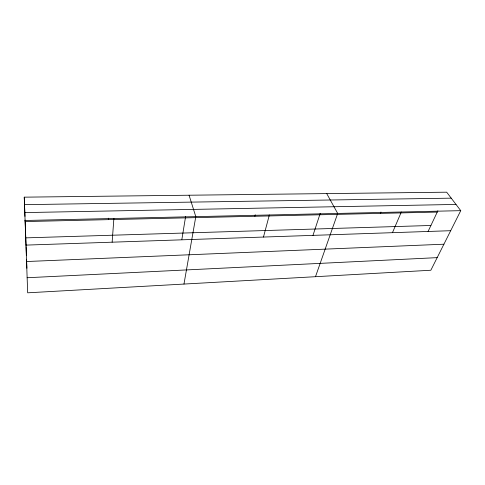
<?xml version="1.0" encoding="UTF-8"?>
<svg xmlns="http://www.w3.org/2000/svg" width="485" height="485" viewBox="0 0 485 485"><rect width="100%" height="100%" fill="white"/><g stroke="black" fill="none" stroke-linecap="round" stroke-linejoin="round"><path stroke-width="0.73" d="M108.349 219.65L108.446 218.183M112.138 242.191L113.884 218.48M181.863 239.517L185.622 216.413M183.973 284.058L195.801 216.631L189.071 195.225M254.898 216.274L255.262 214.813M263.47 237.056L269.357 214.976M312.97 235.389L320.221 213.37M315.492 276.699L337.687 213.436L326.726 193.6M380.41 213.382L380.961 212.012M392.456 232.679L401.331 212M428.067 231.49L437.888 210.745M460.75 210.66L430.85 270.242L27.681 292.813L24.25 197.165L446.679 192.187L460.75 210.66L24.953 220.487M27.111 277.735L437.173 257.638M26.505 261.53L443.914 244.204M25.887 245.113L450.692 230.702M25.772 237.868L430.91 225.476M25.165 221.566L437.264 212.072M24.717 212.588L456.009 204.434M24.474 204.658L451.226 198.159M24.25 197.165L24.971 216.389M25.111 220.087L26.051 245.192M26.105 246.653L26.432 255.48M26.572 259.233L26.911 268.241"/></g></svg>
